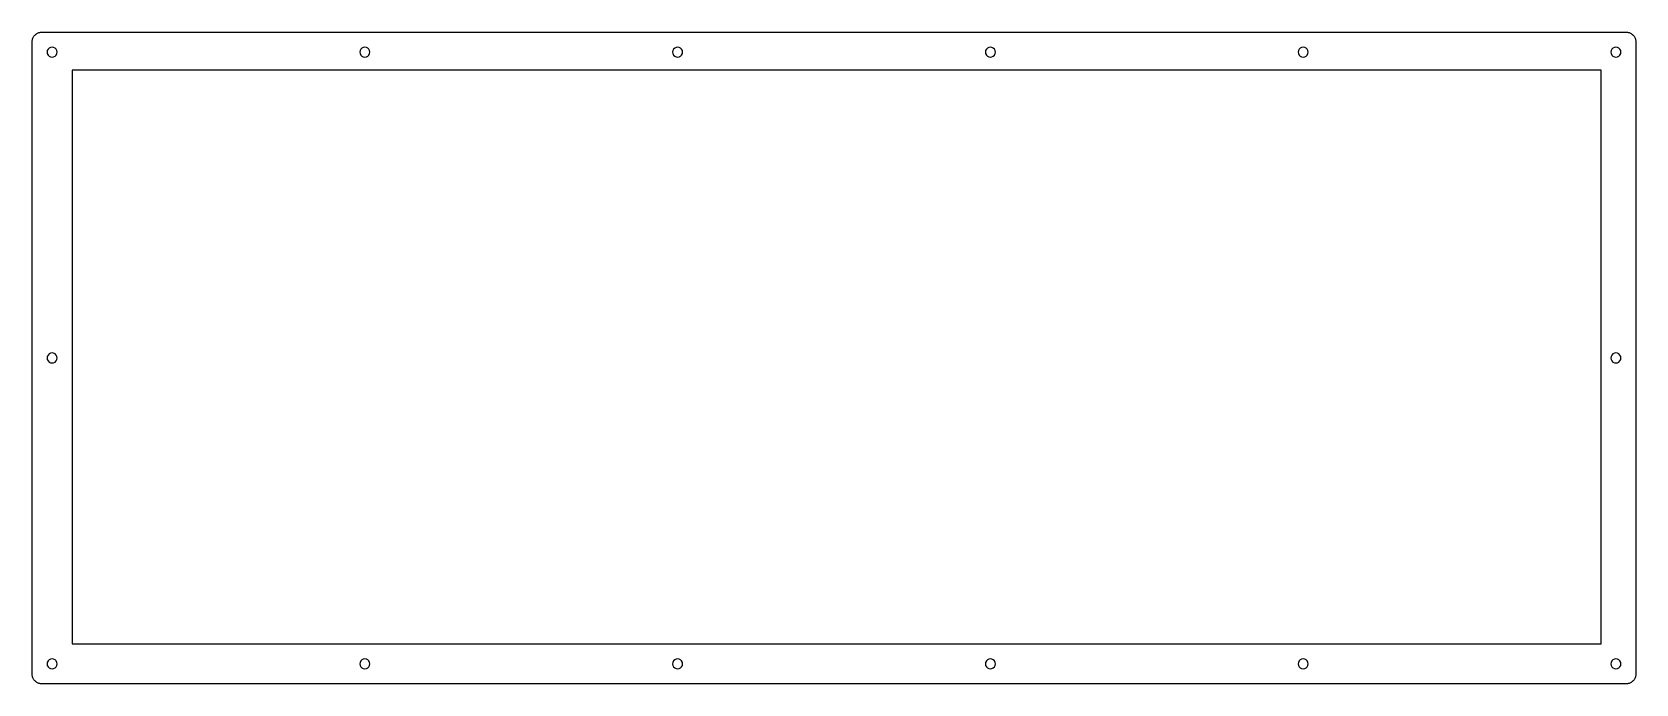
# Model space of a CAD drawing. Extents: x 0 to 321, y 0 to 130.
import ezdxf

# ---------------------------------------------------------------- set-up
doc = ezdxf.new("R2010")
doc.units = 0
doc.header["$MEASUREMENT"] = 0

msp = doc.modelspace()

# ---------------------------------------------------------------- linework, layer by layer
at = {"color": 0}
for p, q in [((0.095085, 128.432), (0.101975, 128.589)), ((0.095085, 2.13183), (0.095085, 128.432)), ((0.101975, 128.589), (0.119889, 128.746)), ((0.119889, 128.746), (0.150206, 128.899)), ((0.150206, 128.899), (0.192925, 129.052)), ((0.192925, 129.052), (0.248047, 129.198)), ((0.248047, 129.198), (0.312815, 129.34)), ((0.312815, 129.34), (0.389985, 129.478)), ((0.389985, 129.478), (0.4768, 129.609)), ((0.4768, 129.609), (0.574643, 129.731)), ((0.574643, 129.731), (0.680752, 129.847)), ((0.680752, 129.847), (0.796505, 129.953)), ((0.796505, 129.953), (0.919152, 130.051)), ((0.919152, 130.051), (1.05006, 130.138)), ((1.05006, 130.138), (1.18787, 130.215)), ((1.18787, 130.215), (1.32981, 130.28)), ((1.32981, 130.28), (1.47588, 130.335)), ((1.47588, 130.335), (1.62884, 130.377)), ((1.62884, 130.377), (1.7818, 130.408)), ((1.7818, 130.408), (1.9389, 130.426)), ((1.9389, 130.426), (2.096, 130.433)), ((2.096, 130.433), (318.896, 130.433)), ((318.896, 130.433), (319.053, 130.426)), ((319.053, 130.426), (319.209, 130.408)), ((319.209, 130.408), (319.363, 130.377)), ((319.363, 130.377), (319.515, 130.335)), ((319.515, 130.335), (319.662, 130.28)), ((319.662, 130.28), (319.804, 130.215)), ((319.804, 130.215), (319.941, 130.138)), ((319.941, 130.138), (320.071, 130.051)), ((320.071, 130.051), (320.194, 129.953)), ((320.194, 129.953), (320.31, 129.847)), ((320.31, 129.847), (320.416, 129.731)), ((320.416, 129.731), (320.515, 129.609)), ((320.515, 129.609), (320.602, 129.478)), ((320.602, 129.478), (320.679, 129.34)), ((320.679, 129.34), (320.744, 129.198)), ((320.744, 129.198), (320.799, 129.052)), ((320.799, 129.052), (320.84, 128.899)), ((320.84, 128.899), (320.872, 128.746)), ((320.872, 128.746), (320.89, 128.589)), ((320.89, 128.589), (320.897, 128.432)), ((320.897, 128.432), (320.897, 2.13183)), ((3.14331, 126.742), (3.09507, 126.432)), ((3.09507, 126.432), (3.14331, 126.124)), ((3.28386, 127.021), (3.14331, 126.742)), ((3.14331, 126.124), (3.28386, 125.845)), ((3.50711, 127.244), (3.28386, 127.021)), ((3.28386, 125.845), (3.50711, 125.623)), ((3.78548, 127.385), (3.50711, 127.244)), ((3.50711, 125.623), (3.78548, 125.481)), ((4.09554, 127.433), (3.78548, 127.385)), ((3.78548, 125.481), (4.09554, 125.432)), ((4.40422, 127.385), (4.09554, 127.433)), ((4.09554, 125.432), (4.40422, 125.481)), ((4.68256, 127.244), (4.40422, 127.385)), ((4.40422, 125.481), (4.68256, 125.623)), ((4.90442, 127.021), (4.68256, 127.244)), ((4.68256, 125.623), (4.90442, 125.845)), ((5.04638, 126.742), (4.90442, 127.021)), ((4.90442, 125.845), (5.04638, 126.124)), ((5.09598, 126.432), (5.04638, 126.742)), ((5.04638, 126.124), (5.09598, 126.432)), ((65.7049, 126.742), (65.6551, 126.432)), ((65.6551, 126.432), (65.7049, 126.124)), ((65.8467, 127.021), (65.7049, 126.742)), ((65.7049, 126.124), (65.8467, 125.845)), ((66.0672, 127.244), (65.8467, 127.021)), ((65.8467, 125.845), (66.0672, 125.623)), ((66.3469, 127.385), (66.0672, 127.244)), ((66.0672, 125.623), (66.3469, 125.481)), ((66.6556, 127.433), (66.3469, 127.385)), ((66.3469, 125.481), (66.6556, 125.432)), ((66.9643, 127.385), (66.6556, 127.433)), ((66.6556, 125.432), (66.9643, 125.481)), ((67.2426, 127.244), (66.9643, 127.385)), ((66.9643, 125.481), (67.2426, 125.623)), ((67.4645, 127.021), (67.2426, 127.244)), ((67.2426, 125.623), (67.4645, 125.845)), ((67.6067, 126.742), (67.4645, 127.021)), ((67.4645, 125.845), (67.6067, 126.124)), ((67.6561, 126.432), (67.6067, 126.742)), ((67.6067, 126.124), (67.6561, 126.432)), ((128.265, 126.742), (128.215, 126.432)), ((128.215, 126.432), (128.265, 126.124)), ((128.407, 127.021), (128.265, 126.742)), ((128.265, 126.124), (128.407, 125.845)), ((128.627, 127.244), (128.407, 127.021)), ((128.407, 125.845), (128.627, 125.623)), ((128.906, 127.385), (128.627, 127.244)), ((128.627, 125.623), (128.906, 125.481)), ((129.216, 127.433), (128.906, 127.385)), ((128.906, 125.481), (129.216, 125.432)), ((129.524, 127.385), (129.216, 127.433)), ((129.216, 125.432), (129.524, 125.481)), ((129.803, 127.244), (129.524, 127.385)), ((129.524, 125.481), (129.803, 125.623)), ((130.025, 127.021), (129.803, 127.244)), ((129.803, 125.623), (130.025, 125.845)), ((130.167, 126.742), (130.025, 127.021)), ((130.025, 125.845), (130.167, 126.124)), ((130.215, 126.432), (130.167, 126.742)), ((130.167, 126.124), (130.215, 126.432)), ((190.824, 126.742), (190.776, 126.432)), ((190.776, 126.432), (190.824, 126.124)), ((190.967, 127.021), (190.824, 126.742)), ((190.824, 126.124), (190.967, 125.845)), ((191.188, 127.244), (190.967, 127.021)), ((190.967, 125.845), (191.188, 125.623)), ((191.466, 127.385), (191.188, 127.244)), ((191.188, 125.623), (191.466, 125.481)), ((191.776, 127.433), (191.466, 127.385)), ((191.466, 125.481), (191.776, 125.432)), ((192.085, 127.385), (191.776, 127.433)), ((191.776, 125.432), (192.085, 125.481)), ((192.363, 127.244), (192.085, 127.385)), ((192.085, 125.481), (192.363, 125.623)), ((192.585, 127.021), (192.363, 127.244)), ((192.363, 125.623), (192.585, 125.845)), ((192.727, 126.742), (192.585, 127.021)), ((192.585, 125.845), (192.727, 126.124)), ((192.775, 126.432), (192.727, 126.742)), ((192.727, 126.124), (192.775, 126.432)), ((253.384, 126.742), (253.336, 126.432)), ((253.336, 126.432), (253.384, 126.124)), ((253.526, 127.021), (253.384, 126.742)), ((253.384, 126.124), (253.526, 125.845)), ((253.748, 127.244), (253.526, 127.021)), ((253.526, 125.845), (253.748, 125.623)), ((254.025, 127.385), (253.748, 127.244)), ((253.748, 125.623), (254.025, 125.481)), ((254.335, 127.433), (254.025, 127.385)), ((254.025, 125.481), (254.335, 125.432)), ((254.643, 127.385), (254.335, 127.433)), ((254.335, 125.432), (254.643, 125.481)), ((254.922, 127.244), (254.643, 127.385)), ((254.643, 125.481), (254.922, 125.623)), ((255.144, 127.021), (254.922, 127.244)), ((254.922, 125.623), (255.144, 125.845)), ((255.286, 126.742), (255.144, 127.021)), ((255.144, 125.845), (255.286, 126.124)), ((255.335, 126.432), (255.286, 126.742)), ((255.286, 126.124), (255.335, 126.432)), ((315.944, 126.742), (315.896, 126.432)), ((315.896, 126.432), (315.944, 126.124)), ((316.086, 127.021), (315.944, 126.742)), ((315.944, 126.124), (316.086, 125.845)), ((316.308, 127.244), (316.086, 127.021)), ((316.086, 125.845), (316.308, 125.623)), ((316.586, 127.385), (316.308, 127.244)), ((316.308, 125.623), (316.586, 125.481)), ((316.896, 127.433), (316.586, 127.385)), ((316.586, 125.481), (316.896, 125.432)), ((317.205, 127.385), (316.896, 127.433)), ((316.896, 125.432), (317.205, 125.481)), ((317.483, 127.244), (317.205, 127.385)), ((317.205, 125.481), (317.483, 125.623)), ((317.705, 127.021), (317.483, 127.244)), ((317.483, 125.623), (317.705, 125.845)), ((317.847, 126.742), (317.705, 127.021)), ((317.705, 125.845), (317.847, 126.124)), ((317.897, 126.432), (317.847, 126.742)), ((317.847, 126.124), (317.897, 126.432)), ((8.093215, 122.834538), (8.093215, 84.598251)), ((313.961409, 122.834538), (8.093215, 122.834538)), ((313.961409, 8.13181), (313.961409, 122.834538)), ((8.09322, 84.3319), (8.09459, 84.3319)), ((8.09459, 84.598251), (8.09459, 65.483068)), ((3.14331, 65.592), (3.09507, 65.2819)), ((3.09507, 65.2819), (3.14331, 64.9732)), ((3.28386, 65.8703), (3.14331, 65.592)), ((3.14331, 64.9732), (3.28386, 64.6949)), ((3.50711, 66.0908), (3.28386, 65.8703)), ((3.28386, 64.6949), (3.50711, 64.473)), ((3.78548, 66.2326), (3.50711, 66.0908)), ((3.50711, 64.473), (3.78548, 64.3308)), ((4.09554, 66.2824), (3.78548, 66.2326)), ((3.78548, 64.3308), (4.09554, 64.2828)), ((4.40422, 66.2326), (4.09554, 66.2824)), ((4.09554, 64.2828), (4.40422, 64.3308)), ((4.68256, 66.0908), (4.40422, 66.2326)), ((4.40422, 64.3308), (4.68256, 64.473)), ((4.90442, 65.8703), (4.68256, 66.0908)), ((4.68256, 64.473), (4.90442, 64.6949)), ((5.04638, 65.592), (4.90442, 65.8703)), ((4.90442, 64.6949), (5.04638, 64.9732)), ((5.09598, 65.2819), (5.04638, 65.592)), ((5.04638, 64.9732), (5.09598, 65.2819)), ((8.093215, 65.483068), (8.093215, 46.365076)), ((8.09459, 65.2833), (8.09322, 65.2833)), ((315.944, 65.592), (315.896, 65.2819)), ((315.896, 65.2819), (315.944, 64.9732)), ((316.086, 65.8703), (315.944, 65.592)), ((315.944, 64.9732), (316.086, 64.6949)), ((316.308, 66.0908), (316.086, 65.8703)), ((316.086, 64.6949), (316.308, 64.473)), ((316.586, 66.2326), (316.308, 66.0908)), ((316.308, 64.473), (316.586, 64.3308)), ((316.896, 66.2824), (316.586, 66.2326)), ((316.586, 64.3308), (316.896, 64.2828)), ((317.205, 66.2326), (316.896, 66.2824)), ((316.896, 64.2828), (317.205, 64.3308)), ((317.483, 66.0908), (317.205, 66.2326)), ((317.205, 64.3308), (317.483, 64.473)), ((317.705, 65.8703), (317.483, 66.0908)), ((317.483, 64.473), (317.705, 64.6949)), ((317.847, 65.592), (317.705, 65.8703)), ((317.705, 64.6949), (317.847, 64.9732)), ((317.897, 65.2819), (317.847, 65.592)), ((317.847, 64.9732), (317.897, 65.2819)), ((8.09322, 46.2319), (8.09459, 46.2319)), ((8.09459, 46.365076), (8.09459, 8.13181)), ((8.09459, 8.13181), (313.961409, 8.13181)), ((3.14331, 4.4414), (3.09507, 4.13135)), ((3.09507, 4.13135), (3.14331, 3.82266)), ((3.28386, 4.71978), (3.14331, 4.4414)), ((3.14331, 3.82266), (3.28386, 3.54432)), ((3.50711, 4.94164), (3.28386, 4.71978)), ((3.28386, 3.54432), (3.50711, 3.32245)), ((3.78548, 5.08497), (3.50711, 4.94164)), ((3.50711, 3.32245), (3.78548, 3.18051)), ((4.09554, 5.13182), (3.78548, 5.08497)), ((4.40422, 5.08497), (4.09554, 5.13182)), ((4.68256, 4.94164), (4.40422, 5.08497)), ((4.40422, 3.18051), (4.68256, 3.32245)), ((4.90442, 4.71978), (4.68256, 4.94164)), ((4.68256, 3.32245), (4.90442, 3.54432)), ((5.04638, 4.4414), (4.90442, 4.71978)), ((4.90442, 3.54432), (5.04638, 3.82266)), ((5.09598, 4.13135), (5.04638, 4.4414)), ((5.04638, 3.82266), (5.09598, 4.13135)), ((65.7049, 4.4414), (65.6551, 4.13135)), ((65.6551, 4.13135), (65.7049, 3.82266)), ((65.8467, 4.71978), (65.7049, 4.4414)), ((65.7049, 3.82266), (65.8467, 3.54432)), ((66.0672, 4.94164), (65.8467, 4.71978)), ((65.8467, 3.54432), (66.0672, 3.32245)), ((66.3469, 5.08497), (66.0672, 4.94164)), ((66.0672, 3.32245), (66.3469, 3.18051)), ((66.6556, 5.13182), (66.3469, 5.08497)), ((66.9643, 5.08497), (66.6556, 5.13182)), ((67.2426, 4.94164), (66.9643, 5.08497)), ((66.9643, 3.18051), (67.2426, 3.32245)), ((67.4645, 4.71978), (67.2426, 4.94164)), ((67.2426, 3.32245), (67.4645, 3.54432)), ((67.6067, 4.4414), (67.4645, 4.71978)), ((67.4645, 3.54432), (67.6067, 3.82266)), ((67.6561, 4.13135), (67.6067, 4.4414)), ((67.6067, 3.82266), (67.6561, 4.13135)), ((128.265, 4.4414), (128.215, 4.13135)), ((128.215, 4.13135), (128.265, 3.82266)), ((128.407, 4.71978), (128.265, 4.4414)), ((128.265, 3.82266), (128.407, 3.54432)), ((128.627, 4.94164), (128.407, 4.71978)), ((128.407, 3.54432), (128.627, 3.32245)), ((128.906, 5.08497), (128.627, 4.94164)), ((128.627, 3.32245), (128.906, 3.18051)), ((129.216, 5.13182), (128.906, 5.08497)), ((129.524, 5.08497), (129.216, 5.13182)), ((129.803, 4.94164), (129.524, 5.08497)), ((129.524, 3.18051), (129.803, 3.32245)), ((130.025, 4.71978), (129.803, 4.94164)), ((129.803, 3.32245), (130.025, 3.54432)), ((130.167, 4.4414), (130.025, 4.71978)), ((130.025, 3.54432), (130.167, 3.82266)), ((130.215, 4.13135), (130.167, 4.4414)), ((130.167, 3.82266), (130.215, 4.13135)), ((190.824, 4.4414), (190.776, 4.13135)), ((190.776, 4.13135), (190.824, 3.82266)), ((190.967, 4.71978), (190.824, 4.4414)), ((190.824, 3.82266), (190.967, 3.54432)), ((191.188, 4.94164), (190.967, 4.71978)), ((190.967, 3.54432), (191.188, 3.32245)), ((191.466, 5.08497), (191.188, 4.94164)), ((191.188, 3.32245), (191.466, 3.18051)), ((191.776, 5.13182), (191.466, 5.08497)), ((192.085, 5.08497), (191.776, 5.13182)), ((192.363, 4.94164), (192.085, 5.08497)), ((192.085, 3.18051), (192.363, 3.32245)), ((192.585, 4.71978), (192.363, 4.94164)), ((192.363, 3.32245), (192.585, 3.54432)), ((192.727, 4.4414), (192.585, 4.71978)), ((192.585, 3.54432), (192.727, 3.82266)), ((192.775, 4.13135), (192.727, 4.4414)), ((192.727, 3.82266), (192.775, 4.13135)), ((253.384, 4.4414), (253.336, 4.13135)), ((253.336, 4.13135), (253.384, 3.82266)), ((253.526, 4.71978), (253.384, 4.4414)), ((253.384, 3.82266), (253.526, 3.54432)), ((253.748, 4.94164), (253.526, 4.71978)), ((253.526, 3.54432), (253.748, 3.32245)), ((254.025, 5.08497), (253.748, 4.94164)), ((253.748, 3.32245), (254.025, 3.18051)), ((254.335, 5.13182), (254.025, 5.08497)), ((254.643, 5.08497), (254.335, 5.13182)), ((254.922, 4.94164), (254.643, 5.08497)), ((254.643, 3.18051), (254.922, 3.32245)), ((255.144, 4.71978), (254.922, 4.94164)), ((254.922, 3.32245), (255.144, 3.54432)), ((255.286, 4.4414), (255.144, 4.71978)), ((255.144, 3.54432), (255.286, 3.82266)), ((255.335, 4.13135), (255.286, 4.4414)), ((255.286, 3.82266), (255.335, 4.13135)), ((315.944, 4.4414), (315.896, 4.13135)), ((315.896, 4.13135), (315.944, 3.82266)), ((316.086, 4.71978), (315.944, 4.4414)), ((315.944, 3.82266), (316.086, 3.54432)), ((316.308, 4.94164), (316.086, 4.71978)), ((316.086, 3.54432), (316.308, 3.32245)), ((316.586, 5.08497), (316.308, 4.94164)), ((316.308, 3.32245), (316.586, 3.18051)), ((316.896, 5.13182), (316.586, 5.08497)), ((317.205, 5.08497), (316.896, 5.13182)), ((317.483, 4.94164), (317.205, 5.08497)), ((317.205, 3.18051), (317.483, 3.32245)), ((317.705, 4.71978), (317.483, 4.94164)), ((317.483, 3.32245), (317.705, 3.54432)), ((317.847, 4.4414), (317.705, 4.71978)), ((317.705, 3.54432), (317.847, 3.82266)), ((317.897, 4.13135), (317.847, 4.4414)), ((317.847, 3.82266), (317.897, 4.13135)), ((0.101975, 1.97473), (0.095085, 2.13183)), ((0.119889, 1.81901), (0.101975, 1.97473)), ((0.150206, 1.66467), (0.119889, 1.81901)), ((0.192925, 1.51309), (0.150206, 1.66467)), ((0.248047, 1.36563), (0.192925, 1.51309)), ((0.312815, 1.2237), (0.248047, 1.36563)), ((0.389985, 1.08727), (0.312815, 1.2237)), ((0.4768, 0.956359), (0.389985, 1.08727)), ((0.574643, 0.833713), (0.4768, 0.956359)), ((0.680752, 0.717959), (0.574643, 0.833713)), ((0.796505, 0.611851), (0.680752, 0.717959)), ((0.919152, 0.512632), (0.796505, 0.611851)), ((1.05006, 0.425813), (0.919152, 0.512632)), ((1.18787, 0.348644), (1.05006, 0.425813)), ((1.32981, 0.283876), (1.18787, 0.348644)), ((1.47588, 0.228755), (1.32981, 0.283876)), ((1.62884, 0.187413), (1.47588, 0.228755)), ((1.7818, 0.155718), (1.62884, 0.187413)), ((1.9389, 0.137804), (1.7818, 0.155718)), ((2.096, 0.130914), (1.9389, 0.137804)), ((318.896, 0.130914), (2.096, 0.130914)), ((3.78548, 3.18051), (4.09554, 3.1309)), ((4.09554, 3.1309), (4.40422, 3.18051)), ((66.3469, 3.18051), (66.6556, 3.1309)), ((66.6556, 3.1309), (66.9643, 3.18051)), ((128.906, 3.18051), (129.216, 3.1309)), ((129.216, 3.1309), (129.524, 3.18051)), ((191.466, 3.18051), (191.776, 3.1309)), ((191.776, 3.1309), (192.085, 3.18051)), ((254.025, 3.18051), (254.335, 3.1309)), ((254.335, 3.1309), (254.643, 3.18051)), ((316.586, 3.18051), (316.896, 3.1309)), ((316.896, 3.1309), (317.205, 3.18051)), ((319.053, 0.137804), (318.896, 0.130914)), ((319.209, 0.155718), (319.053, 0.137804)), ((319.363, 0.187413), (319.209, 0.155718)), ((319.515, 0.228755), (319.363, 0.187413)), ((319.662, 0.283876), (319.515, 0.228755)), ((319.804, 0.348644), (319.662, 0.283876)), ((319.941, 0.425813), (319.804, 0.348644)), ((320.071, 0.512632), (319.941, 0.425813)), ((320.194, 0.611851), (320.071, 0.512632)), ((320.31, 0.717959), (320.194, 0.611851)), ((320.416, 0.833713), (320.31, 0.717959)), ((320.515, 0.956359), (320.416, 0.833713)), ((320.602, 1.08727), (320.515, 0.956359)), ((320.679, 1.2237), (320.602, 1.08727)), ((320.744, 1.36563), (320.679, 1.2237)), ((320.799, 1.51309), (320.744, 1.36563)), ((320.84, 1.66467), (320.799, 1.51309)), ((320.872, 1.81901), (320.84, 1.66467)), ((320.89, 1.97473), (320.872, 1.81901)), ((320.897, 2.13183), (320.89, 1.97473))]:
    msp.add_line(p, q, dxfattribs=at)

doc.saveas('drawing.dxf')
